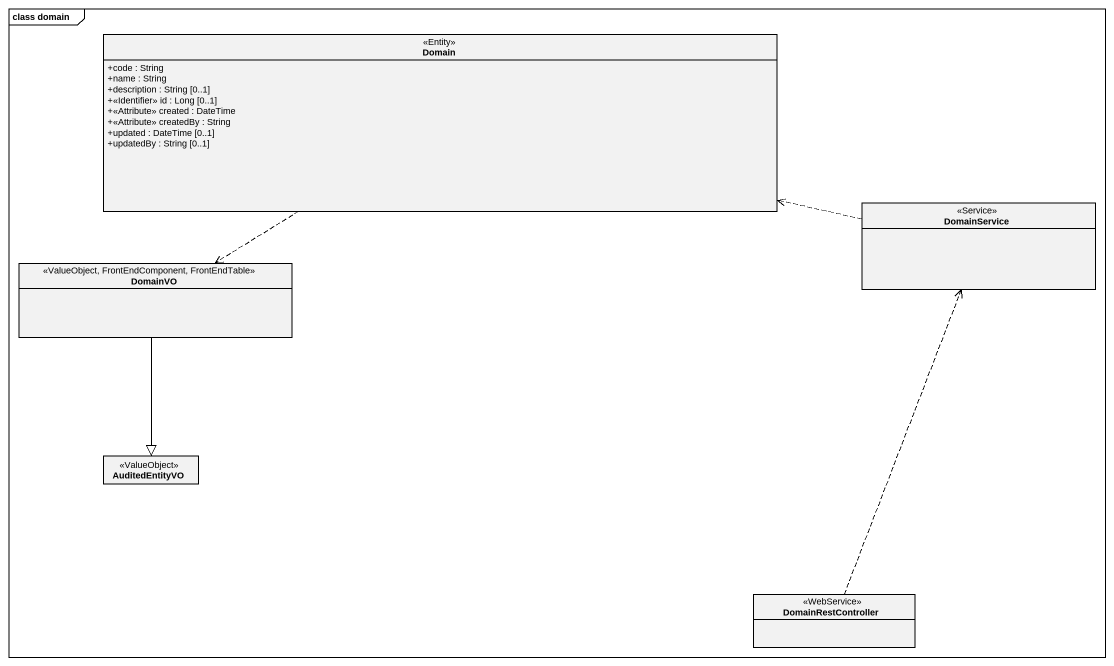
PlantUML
@startuml
mainframe class domain
hide circle
hide empty members
skinparam classAttributeIconSize 0
class Domain <<Entity>> {
  +code : String
  +name : String
  +description : String [0..1]
  +<<Identifier>> id : Long [0..1]
  +<<Attribute>> created : DateTime
  +<<Attribute>> createdBy : String
  +updated : DateTime [0..1]
  +updatedBy : String [0..1]
}
class DomainService <<Service>>
class DomainVO <<ValueObject, FrontEndComponent, FrontEndTable>>
class AuditedEntityVO <<ValueObject>>
class DomainRestController <<WebService>>
Domain ..> DomainVO
DomainService .left.> Domain
DomainVO --|> AuditedEntityVO
DomainRestController .up.> DomainService
@enduml
